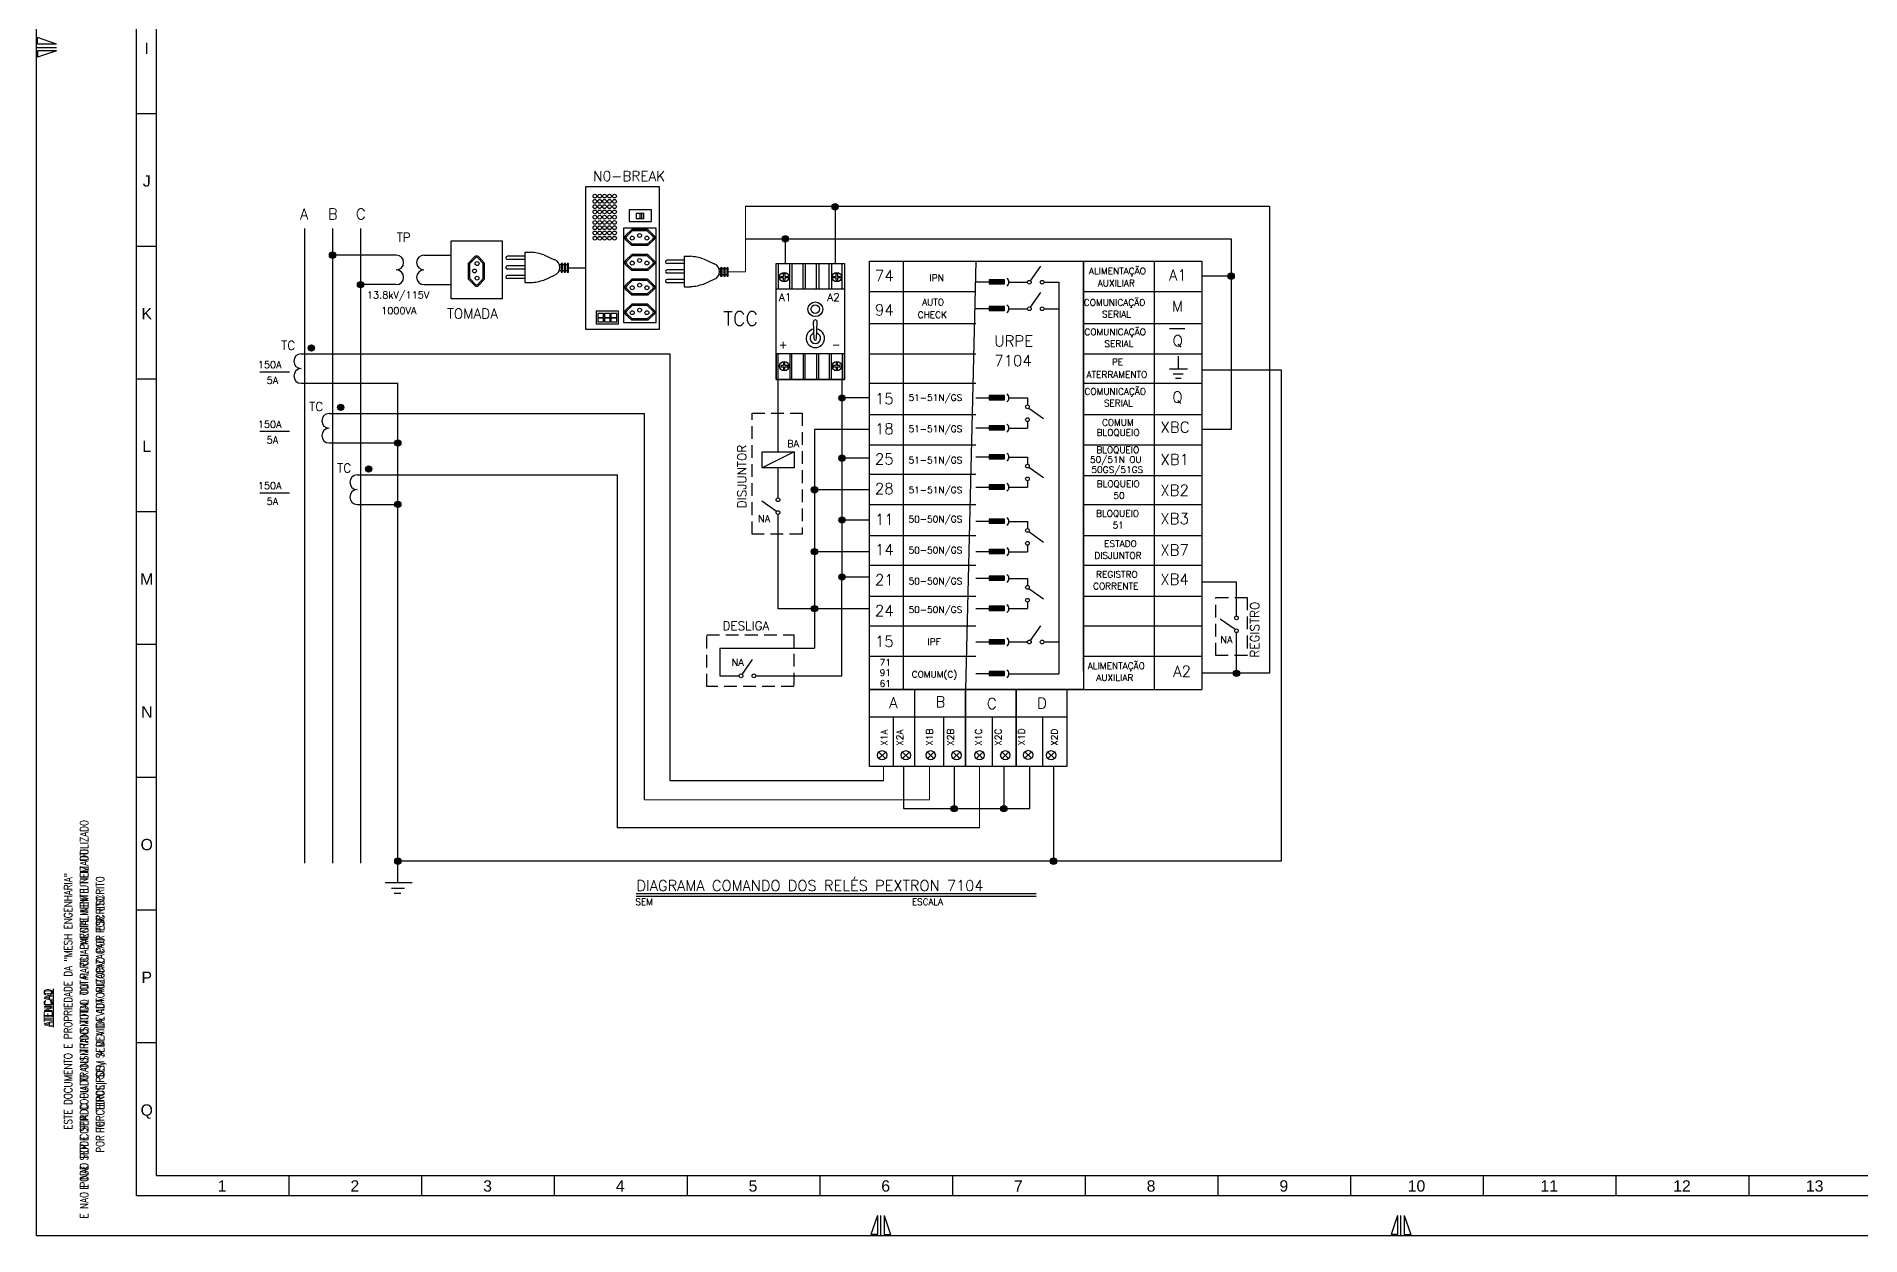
# Model space of a CAD drawing. Header units: millimetres. Extents: x 4701 to 5972, y 985 to 1750.
# Drawn here: x 4700.6 to 5156.5, y 1057.3 to 1357 of the extents above; entities that cross this region are included whole.
import ezdxf
from ezdxf.enums import TextEntityAlignment as Align

# ---------------------------------------------------------------- set-up
doc = ezdxf.new("R2010")
doc.units = ezdxf.units.MM
doc.linetypes.add('DASHED', pattern=[19.05, 12.7, -6.35])
for name, color, linetype in [('CT00035', 2, 'Continuous'), ('HACHURAS', 6, 'Continuous'), ('PEN1', 1, 'Continuous'), ('PEN2', 2, 'Continuous'), ('PEN3', 3, 'Continuous'), ('PEN4', 4, 'Continuous'), ('PEN6', 6, 'Continuous'), ('TEXTO 2', 2, 'Continuous'), ('TEXTO 4', 4, 'Continuous'), ('TEXTO3', 3, 'Continuous')]:
    doc.layers.add(name, color=color, linetype=linetype)
doc.styles.add('ROMANS', font='romans.shx', dxfattribs={"height": 1.8})
doc.styles.add('ROMANS1', font='romans.shx', dxfattribs={"height": 1.8})
doc.styles.add('TEXTO STAHL', font='arial.ttf')

msp = doc.modelspace()

# ---------------------------------------------------------------- hatches: boundary and pattern name
at = {"layer": 'PEN1'}
for points in [[(4942.57, 1296.16), (4938.69, 1296.16), (4938.69, 1295.14), (4942.57, 1295.14)], [(4942.57, 1289.52), (4938.69, 1289.52), (4938.69, 1288.5), (4942.57, 1288.5)], [(4942.57, 1267.23), (4938.69, 1267.23), (4938.69, 1266.21), (4942.57, 1266.21)], [(4942.57, 1259.69), (4938.69, 1259.69), (4938.69, 1258.67), (4942.57, 1258.67)], [(4942.57, 1252.44), (4938.69, 1252.44), (4938.69, 1251.41), (4942.57, 1251.41)], [(4942.57, 1244.9), (4938.69, 1244.9), (4938.69, 1243.88), (4942.57, 1243.88)], [(4942.57, 1236.33), (4938.69, 1236.33), (4938.69, 1235.31), (4942.57, 1235.31)], [(4942.57, 1228.79), (4938.69, 1228.79), (4938.69, 1227.77), (4942.57, 1227.77)], [(4942.57, 1222.11), (4938.69, 1222.11), (4938.69, 1221.09), (4942.57, 1221.09)], [(4942.57, 1214.57), (4938.69, 1214.57), (4938.69, 1213.55), (4942.57, 1213.55)], [(4942.57, 1206.22), (4938.69, 1206.22), (4938.69, 1205.2), (4942.57, 1205.2)], [(4942.57, 1198.27), (4938.69, 1198.27), (4938.69, 1197.25), (4942.57, 1197.25)]]:
    msp.add_hatch(color=256, dxfattribs=at).paths.add_polyline_path(points)
at = {"layer": 'PEN3'}
h = msp.add_hatch(color=256, dxfattribs=at)
h.paths.add_polyline_path([(4900.22, 1315.23, 0.414214), (4899.43, 1314.44), (4900.22, 1314.44)])
h.paths.add_polyline_path([(4900.22, 1315.23), (4900.22, 1314.44), (4901, 1314.44, 0.414214)])
h.paths.add_polyline_path([(4901, 1314.44), (4899.43, 1314.44, 1)])
h = msp.add_hatch(color=256, dxfattribs=at)
h.paths.add_polyline_path([(4887.77, 1307.21, 0.414214), (4886.99, 1306.42), (4887.77, 1306.42)])
h.paths.add_polyline_path([(4887.77, 1307.21), (4887.77, 1306.42), (4888.56, 1306.42, 0.414214)])
h.paths.add_polyline_path([(4888.56, 1306.42), (4886.99, 1306.42, 1)])
h = msp.add_hatch(color=256, dxfattribs=at)
h.paths.add_polyline_path([(4774.62, 1303.14, 0.414214), (4773.83, 1302.35), (4774.62, 1302.35)])
h.paths.add_polyline_path([(4774.62, 1303.14), (4774.62, 1302.35), (4775.41, 1302.35, 0.414214)])
h.paths.add_polyline_path([(4775.41, 1302.35), (4773.83, 1302.35, 1)])
h = msp.add_hatch(color=256, dxfattribs=at)
h.paths.add_polyline_path([(4781.62, 1295.76, 0.414214), (4780.83, 1294.98), (4781.62, 1294.98)])
h.paths.add_polyline_path([(4781.62, 1295.76), (4781.62, 1294.98), (4782.41, 1294.98, 0.414214)])
h.paths.add_polyline_path([(4782.41, 1294.98), (4780.83, 1294.98, 1)])
h = msp.add_hatch(color=256, dxfattribs=at)
h.paths.add_polyline_path([(4999.21, 1297.9, 0.414214), (4998.43, 1297.11), (4999.21, 1297.11)])
h.paths.add_polyline_path([(4999.21, 1297.9), (4999.21, 1297.11), (5000, 1297.11, 0.414214)])
h.paths.add_polyline_path([(5000, 1297.11), (4998.43, 1297.11, 1)])
h = msp.add_hatch(color=256, dxfattribs=at)
h.paths.add_polyline_path([(4769.33, 1279.92, 0.414214), (4768.54, 1279.13), (4769.33, 1279.13)])
h.paths.add_polyline_path([(4769.33, 1279.92), (4769.33, 1279.13), (4770.11, 1279.13, 0.414214)])
h.paths.add_polyline_path([(4770.11, 1279.13), (4768.54, 1279.13, 1)])
h = msp.add_hatch(color=256, dxfattribs=at)
h.paths.add_polyline_path([(4901.95, 1267.45, 0.414214), (4901.17, 1266.66), (4901.95, 1266.66)])
h.paths.add_polyline_path([(4901.95, 1267.45), (4901.95, 1266.66), (4902.74, 1266.66, 0.414214)])
h.paths.add_polyline_path([(4902.74, 1266.66), (4901.17, 1266.66, 1)])
h = msp.add_hatch(color=256, dxfattribs=at)
h.paths.add_polyline_path([(4776.68, 1265.09, 0.414214), (4775.89, 1264.3), (4776.68, 1264.3)])
h.paths.add_polyline_path([(4776.68, 1265.09), (4776.68, 1264.3), (4777.47, 1264.3, 0.414214)])
h.paths.add_polyline_path([(4777.47, 1264.3), (4775.89, 1264.3, 1)])
h = msp.add_hatch(color=256, dxfattribs=at)
h.paths.add_polyline_path([(4790.95, 1256.2, 0.414214), (4790.16, 1255.41), (4790.95, 1255.41)])
h.paths.add_polyline_path([(4790.95, 1256.2), (4790.95, 1255.41), (4791.74, 1255.41, 0.414214)])
h.paths.add_polyline_path([(4791.74, 1255.41), (4790.16, 1255.41, 1)])
h = msp.add_hatch(color=256, dxfattribs=at)
h.paths.add_polyline_path([(4783.64, 1249.68, 0.414214), (4782.85, 1248.9), (4783.64, 1248.9)])
h.paths.add_polyline_path([(4783.64, 1249.68), (4783.64, 1248.9), (4784.43, 1248.9, 0.414214)])
h.paths.add_polyline_path([(4784.43, 1248.9), (4782.85, 1248.9, 1)])
h = msp.add_hatch(color=256, dxfattribs=at)
h.paths.add_polyline_path([(4901.95, 1252.4, 0.414214), (4901.17, 1251.61), (4901.95, 1251.61)])
h.paths.add_polyline_path([(4901.95, 1252.4), (4901.95, 1251.61), (4902.74, 1251.61, 0.414214)])
h.paths.add_polyline_path([(4902.74, 1251.61), (4901.17, 1251.61, 1)])
h = msp.add_hatch(color=256, dxfattribs=at)
h.paths.add_polyline_path([(4895.07, 1244.49, 0.414214), (4894.28, 1243.7), (4895.07, 1243.7)])
h.paths.add_polyline_path([(4895.07, 1244.49), (4895.07, 1243.7), (4895.86, 1243.7, 0.414214)])
h.paths.add_polyline_path([(4895.86, 1243.7), (4894.28, 1243.7, 1)])
h = msp.add_hatch(color=256, dxfattribs=at)
h.paths.add_polyline_path([(4790.95, 1240.83, 0.414214), (4790.16, 1240.04), (4790.95, 1240.04)])
h.paths.add_polyline_path([(4790.95, 1240.83), (4790.95, 1240.04), (4791.74, 1240.04, 0.414214)])
h.paths.add_polyline_path([(4791.74, 1240.04), (4790.16, 1240.04, 1)])
h = msp.add_hatch(color=256, dxfattribs=at)
h.paths.add_polyline_path([(4901.95, 1236.91, 0.414214), (4901.17, 1236.12), (4901.95, 1236.12)])
h.paths.add_polyline_path([(4901.95, 1236.91), (4901.95, 1236.12), (4902.74, 1236.12, 0.414214)])
h.paths.add_polyline_path([(4902.74, 1236.12), (4901.17, 1236.12, 1)])
h = msp.add_hatch(color=256, dxfattribs=at)
h.paths.add_polyline_path([(4895.07, 1229, 0.414214), (4894.28, 1228.21), (4895.07, 1228.21)])
h.paths.add_polyline_path([(4895.07, 1229), (4895.07, 1228.21), (4895.86, 1228.21, 0.414214)])
h.paths.add_polyline_path([(4895.86, 1228.21), (4894.28, 1228.21, 1)])
h = msp.add_hatch(color=256, dxfattribs=at)
h.paths.add_polyline_path([(4901.95, 1222.67, 0.414214), (4901.17, 1221.88), (4901.95, 1221.88)])
h.paths.add_polyline_path([(4901.95, 1222.67), (4901.95, 1221.88), (4902.74, 1221.88, 0.414214)])
h.paths.add_polyline_path([(4902.74, 1221.88), (4901.17, 1221.88, 1)])
h = msp.add_hatch(color=256, dxfattribs=at)
h.paths.add_polyline_path([(4895.07, 1214.76, 0.414214), (4894.28, 1213.97), (4895.07, 1213.97)])
h.paths.add_polyline_path([(4895.07, 1214.76), (4895.07, 1213.97), (4895.86, 1213.97, 0.414214)])
h.paths.add_polyline_path([(4895.86, 1213.97), (4894.28, 1213.97, 1)])
h = msp.add_hatch(color=256, dxfattribs=at)
h.paths.add_polyline_path([(5000.53, 1198.6, 0.414214), (4999.75, 1197.82), (5000.53, 1197.82)])
h.paths.add_polyline_path([(5000.53, 1198.6), (5000.53, 1197.82), (5001.32, 1197.82, 0.414214)])
h.paths.add_polyline_path([(5001.32, 1197.82), (4999.75, 1197.82, 1)])
h = msp.add_hatch(color=256, dxfattribs=at)
h.paths.add_polyline_path([(4929.21, 1163.99, 0.414214), (4929.99, 1163.2), (4929.99, 1163.99)])
h.paths.add_polyline_path([(4929.21, 1163.99), (4929.99, 1163.99), (4929.99, 1164.78, 0.414214)])
h.paths.add_polyline_path([(4929.99, 1164.78), (4929.99, 1163.2, 1)])
h = msp.add_hatch(color=256, dxfattribs=at)
h.paths.add_polyline_path([(4941.62, 1163.99, 0.414214), (4942.41, 1163.2), (4942.41, 1163.99)])
h.paths.add_polyline_path([(4941.62, 1163.99), (4942.41, 1163.99), (4942.41, 1164.78, 0.414214)])
h.paths.add_polyline_path([(4942.41, 1164.78), (4942.41, 1163.2, 1)])
h = msp.add_hatch(color=256, dxfattribs=at)
h.paths.add_polyline_path([(4790.95, 1151.64, 0.414214), (4790.16, 1150.85), (4790.95, 1150.85)])
h.paths.add_polyline_path([(4790.95, 1151.64), (4790.95, 1150.85), (4791.74, 1150.85, 0.414214)])
h.paths.add_polyline_path([(4791.74, 1150.85), (4790.16, 1150.85, 1)])
h = msp.add_hatch(color=256, dxfattribs=at)
h.paths.add_polyline_path([(4954.8, 1151.64, 0.414214), (4954.02, 1150.85), (4954.8, 1150.85)])
h.paths.add_polyline_path([(4954.8, 1151.64), (4954.8, 1150.85), (4955.59, 1150.85, 0.414214)])
h.paths.add_polyline_path([(4955.59, 1150.85), (4954.02, 1150.85, 1)])

# ---------------------------------------------------------------- linework, layer by layer
at = {"layer": 'HACHURAS'}
for p, q in [((4949.06, 1295.94), (4951.67, 1299.63)), ((4949.06, 1289.31), (4951.67, 1292.99)), ((4948.66, 1264.14), (4952.35, 1261.53)), ((4948.66, 1249.34), (4952.35, 1246.73)), ((4885.6, 1238.28), (4881.92, 1240.89)), ((4948.66, 1233.23), (4952.35, 1230.62)), ((4948.66, 1219.01), (4952.35, 1216.41)), ((4949.06, 1206), (4951.67, 1209.69)), ((5000.18, 1208.75), (4996.49, 1211.36)), ((4877.01, 1197.55), (4879.62, 1201.23))]:
    msp.add_line(p, q, dxfattribs=at)
at = {"layer": 'PEN1'}
for p, q in [((4700.64, 1057.28), (4700.64, 1651.28)), ((4730.64, 1072.28), (4730.64, 1636.28)), ((4700.64, 1354.28), (4705.64, 1354.28)), ((4700.91, 1355.09), (4700.91, 1356.75)), ((4705.64, 1355.09), (4700.91, 1356.75)), ((4705.64, 1355.09), (4700.91, 1355.09)), ((4705.64, 1353.46), (4700.91, 1353.46)), ((4700.91, 1353.46), (4700.91, 1351.8)), ((4705.64, 1353.46), (4700.91, 1351.8)), ((4730.64, 1337.69), (4725.64, 1337.69)), ((4730.64, 1304.51), (4725.64, 1304.51)), ((4917.23, 1300.84), (4917.23, 1193.75)), ((4935.37, 1300.84), (4932.8, 1193.75)), ((4962.32, 1300.84), (4991.87, 1300.84)), ((4962.32, 1198.38), (4962.32, 1300.84)), ((4979.98, 1300.84), (4979.98, 1193.75)), ((4991.87, 1300.84), (4991.87, 1193.75)), ((4935.37, 1295.65), (4938.69, 1295.65)), ((4908.83, 1293.24), (4935.37, 1293.24)), ((4962.32, 1293.24), (4991.87, 1293.24)), ((4935.37, 1289.01), (4938.69, 1289.01)), ((4908.83, 1285.26), (4935.37, 1285.26)), ((4962.32, 1285.26), (4991.87, 1285.26)), ((4908.83, 1277.69), (4935.37, 1277.69)), ((4962.32, 1277.69), (4991.87, 1277.69)), ((4756.47, 1273.21), (4763.88, 1273.21)), ((4730.64, 1271.34), (4725.64, 1271.34)), ((4908.83, 1270.31), (4935.37, 1270.31)), ((4962.32, 1270.31), (4991.87, 1270.31)), ((4756.47, 1258.31), (4763.88, 1258.31)), ((4908.83, 1262.53), (4935.37, 1262.53)), ((4962.32, 1262.53), (4991.87, 1262.53)), ((4908.83, 1254.96), (4935.37, 1254.96)), ((4962.32, 1254.96), (4991.87, 1254.96)), ((4889.96, 1253.21), (4881.96, 1249.21)), ((4908.83, 1247.58), (4935.37, 1247.58)), ((4962.32, 1247.3), (4991.87, 1247.3)), ((4756.47, 1242.94), (4763.88, 1242.94)), ((4908.83, 1240), (4935.37, 1240)), ((4962.32, 1240), (4991.87, 1240)), ((4730.64, 1238.16), (4725.64, 1238.16)), ((4908.83, 1232.23), (4935.37, 1232.23)), ((4962.32, 1232.23), (4991.87, 1232.23)), ((4908.83, 1224.85), (4935.37, 1224.85)), ((4962.32, 1224.85), (4991.87, 1224.85)), ((4908.83, 1217.08), (4935.37, 1217.08)), ((4962.32, 1217.08), (4991.87, 1217.08)), ((4908.83, 1209.7), (4935.37, 1209.7)), ((4962.32, 1209.7), (4991.87, 1209.7)), ((4730.64, 1204.98), (4725.64, 1204.98)), ((4908.83, 1202.12), (4935.37, 1202.12)), ((4962.32, 1202.12), (4991.87, 1202.12)), ((4908.83, 1193.75), (4991.87, 1193.75)), ((4908.83, 1186.98), (4958.12, 1186.98)), ((4914.78, 1186.98), (4914.78, 1174.51)), ((4927.3, 1186.98), (4927.3, 1174.51)), ((4939.47, 1186.98), (4939.47, 1174.51)), ((4952.03, 1186.98), (4952.03, 1174.51)), ((4911.17, 1176.51), (4912.8, 1178.14)), ((4912.8, 1176.51), (4911.17, 1178.14)), ((4917.09, 1176.51), (4918.72, 1178.14)), ((4918.72, 1176.51), (4917.09, 1178.14)), ((4923.3, 1176.51), (4924.94, 1178.14)), ((4924.94, 1176.51), (4923.3, 1178.14)), ((4929.77, 1176.51), (4931.4, 1178.14)), ((4931.4, 1176.51), (4929.77, 1178.14)), ((4935.51, 1176.51), (4937.15, 1178.14)), ((4937.15, 1176.51), (4935.51, 1178.14)), ((4941.95, 1176.51), (4943.58, 1178.14)), ((4943.58, 1176.51), (4941.95, 1178.14)), ((4947.66, 1176.59), (4949.29, 1178.23)), ((4949.29, 1176.59), (4947.66, 1178.23)), ((4953.39, 1176.51), (4955.03, 1178.14)), ((4955.03, 1176.51), (4953.39, 1178.14)), ((4730.64, 1171.81), (4725.64, 1171.81)), ((4730.64, 1138.63), (4725.64, 1138.63)), ((4730.64, 1105.46), (4725.64, 1105.46)), ((4730.64, 1072.28), (5526.64, 1072.28)), ((4763.81, 1067.28), (4763.81, 1072.28)), ((4796.97, 1067.28), (4796.97, 1072.28)), ((4830.14, 1067.28), (4830.14, 1072.28)), ((4863.31, 1067.28), (4863.31, 1072.28)), ((4896.47, 1067.28), (4896.47, 1072.28)), ((4929.64, 1067.28), (4929.64, 1072.28)), ((4962.81, 1067.28), (4962.81, 1072.28)), ((4995.97, 1067.28), (4995.97, 1072.28)), ((5029.14, 1067.28), (5029.14, 1072.28)), ((5062.31, 1067.28), (5062.31, 1072.28)), ((5095.47, 1067.28), (5095.47, 1072.28)), ((5128.64, 1067.28), (5128.64, 1072.28)), ((4910.82, 1062.28), (4909.16, 1057.55)), ((4910.82, 1062.28), (4910.82, 1057.55)), ((4911.64, 1057.28), (4911.64, 1062.28)), ((4912.45, 1062.28), (4912.45, 1057.55)), ((4912.45, 1062.28), (4914.11, 1057.55)), ((5040.82, 1062.28), (5039.16, 1057.55)), ((5040.82, 1062.28), (5040.82, 1057.55)), ((5041.64, 1057.28), (5041.64, 1062.28)), ((5042.45, 1062.28), (5042.45, 1057.55)), ((5042.45, 1062.28), (5044.11, 1057.55)), ((4700.64, 1057.28), (5541.64, 1057.28)), ((4910.82, 1057.55), (4909.16, 1057.55)), ((4912.45, 1057.55), (4914.11, 1057.55)), ((5040.82, 1057.55), (5039.16, 1057.55)), ((5042.45, 1057.55), (5044.11, 1057.55))]:
    msp.add_line(p, q, dxfattribs=at)
at = {"layer": 'PEN1', "color": 1}
for p, q in [((4849.41, 1308.75), (4847.8, 1307.19)), ((4849.55, 1308.42), (4848.03, 1306.95)), ((4853.43, 1308.75), (4849.41, 1308.75)), ((4853.3, 1308.42), (4849.55, 1308.42)), ((4853.3, 1308.42), (4854.81, 1306.95)), ((4853.43, 1308.75), (4855.04, 1307.19)), ((4849.41, 1304.73), (4847.8, 1306.28)), ((4849.55, 1305.06), (4848.03, 1306.52)), ((4853.43, 1304.73), (4849.41, 1304.73)), ((4853.43, 1304.73), (4849.41, 1304.73)), ((4853.3, 1305.06), (4849.55, 1305.06)), ((4853.3, 1305.06), (4854.81, 1306.52)), ((4853.43, 1304.73), (4855.04, 1306.28)), ((4808.62, 1300.37), (4810.18, 1301.98)), ((4808.62, 1296.35), (4808.62, 1300.37)), ((4808.95, 1300.23), (4810.41, 1301.75)), ((4808.95, 1296.48), (4808.95, 1300.23)), ((4812.31, 1300.23), (4810.85, 1301.75)), ((4812.64, 1300.37), (4811.09, 1301.98)), ((4812.31, 1296.48), (4812.31, 1300.23)), ((4812.64, 1296.35), (4812.64, 1300.37)), ((4812.64, 1296.35), (4812.64, 1300.37)), ((4822.65, 1302.07), (4818.33, 1302.07)), ((4822.65, 1301.26), (4818.33, 1301.26)), ((4822.65, 1299.68), (4818.33, 1299.68)), ((4831.73, 1299.9), (4831.33, 1299.9)), ((4832.49, 1299.9), (4832.09, 1299.9)), ((4833.25, 1299.9), (4832.85, 1299.9)), ((4849.41, 1302.5), (4847.8, 1300.95)), ((4849.41, 1298.48), (4847.8, 1300.04)), ((4849.55, 1302.17), (4848.03, 1300.71)), ((4849.55, 1298.81), (4848.03, 1300.28)), ((4853.43, 1302.5), (4849.41, 1302.5)), ((4853.3, 1302.17), (4849.55, 1302.17)), ((4853.3, 1302.17), (4854.81, 1300.71)), ((4853.3, 1298.81), (4854.81, 1300.28)), ((4853.43, 1302.5), (4855.04, 1300.95)), ((4853.43, 1298.48), (4855.04, 1300.04)), ((4862.54, 1301.06), (4858.22, 1301.06)), ((4862.54, 1300.25), (4858.22, 1300.25)), ((4808.62, 1296.35), (4810.18, 1294.74)), ((4808.95, 1296.48), (4810.41, 1294.97)), ((4812.31, 1296.48), (4810.85, 1294.97)), ((4812.64, 1296.35), (4811.09, 1294.74)), ((4822.65, 1298.87), (4818.33, 1298.87)), ((4822.65, 1297.29), (4818.33, 1297.29)), ((4822.65, 1296.48), (4818.33, 1296.48)), ((4831.73, 1298.4), (4831.23, 1298.4)), ((4832.49, 1298.4), (4832.09, 1298.4)), ((4833.25, 1298.4), (4832.85, 1298.4)), ((4849.41, 1296.33), (4847.8, 1294.78)), ((4849.55, 1296), (4848.03, 1294.54)), ((4853.43, 1298.48), (4849.41, 1298.48)), ((4853.43, 1298.48), (4849.41, 1298.48)), ((4853.43, 1296.33), (4849.41, 1296.33)), ((4853.3, 1298.81), (4849.55, 1298.81)), ((4853.3, 1296), (4849.55, 1296)), ((4853.3, 1296), (4854.81, 1294.54)), ((4853.43, 1296.33), (4855.04, 1294.78)), ((4862.54, 1298.67), (4858.22, 1298.67)), ((4862.54, 1297.86), (4858.22, 1297.86)), ((4862.54, 1296.28), (4858.22, 1296.28)), ((4862.54, 1295.47), (4858.22, 1295.47)), ((4871.62, 1297.39), (4871.13, 1297.39)), ((4871.62, 1298.89), (4871.22, 1298.89)), ((4872.39, 1298.89), (4871.98, 1298.89)), ((4872.39, 1297.39), (4871.98, 1297.39)), ((4873.15, 1298.89), (4872.74, 1298.89)), ((4873.15, 1297.39), (4872.74, 1297.39)), ((4849.41, 1292.31), (4847.8, 1293.87)), ((4849.41, 1290.09), (4847.8, 1288.53)), ((4849.55, 1292.64), (4848.03, 1294.1)), ((4853.43, 1292.31), (4849.41, 1292.31)), ((4853.43, 1292.31), (4849.41, 1292.31)), ((4853.43, 1290.09), (4849.41, 1290.09)), ((4853.3, 1292.64), (4849.55, 1292.64)), ((4853.3, 1292.64), (4854.81, 1294.1)), ((4853.43, 1292.31), (4855.04, 1293.87)), ((4853.43, 1290.09), (4855.04, 1288.53)), ((4849.41, 1286.07), (4847.8, 1287.62)), ((4849.55, 1289.76), (4848.03, 1288.3)), ((4849.55, 1286.4), (4848.03, 1287.86)), ((4853.43, 1286.07), (4849.41, 1286.07)), ((4853.43, 1286.07), (4849.41, 1286.07)), ((4853.3, 1289.76), (4849.55, 1289.76)), ((4853.3, 1286.4), (4849.55, 1286.4)), ((4853.3, 1289.76), (4854.81, 1288.3)), ((4853.3, 1286.4), (4854.81, 1287.86)), ((4853.43, 1286.07), (4855.04, 1287.62)), ((4894.96, 1281.4), (4894.79, 1285.67)), ((4895.58, 1281.4), (4895.75, 1285.67)), ((4950.48, 1142.04), (4850.49, 1142.04))]:
    msp.add_line(p, q, dxfattribs=at)
for points in [[(4854.32, 1313.7), (4848.72, 1313.7), (4848.72, 1310.72), (4854.32, 1310.72)], [(4855.53, 1309.07), (4847.32, 1309.07), (4847.32, 1285.52), (4855.53, 1285.52)], [(4852.43, 1312.74), (4850.48, 1312.74), (4850.48, 1311.51), (4852.43, 1311.51)], [(4851.95, 1312.74), (4851.45, 1312.74), (4851.45, 1311.51), (4851.95, 1311.51)], [(4832.09, 1300.23), (4831.73, 1300.23), (4831.73, 1298.08), (4832.09, 1298.08)], [(4832.85, 1300.23), (4832.49, 1300.23), (4832.49, 1298.08), (4832.85, 1298.08)], [(4833.61, 1300.23), (4833.25, 1300.23), (4833.25, 1298.08), (4833.61, 1298.08)], [(4871.98, 1299.21), (4871.62, 1299.21), (4871.62, 1297.06), (4871.98, 1297.06)], [(4872.74, 1299.21), (4872.39, 1299.21), (4872.39, 1297.06), (4872.74, 1297.06)], [(4873.5, 1299.21), (4873.15, 1299.21), (4873.15, 1297.06), (4873.5, 1297.06)], [(4885.49, 1300.24), (4902.57, 1300.24), (4902.57, 1271.23), (4885.49, 1271.23)], [(4885.49, 1300.24), (4902.57, 1300.24), (4902.57, 1293.82), (4885.49, 1293.82)], [(4885.49, 1300.24), (4886.03, 1300.24), (4886.03, 1293.82), (4885.49, 1293.82)], [(4888.91, 1300.24), (4889.45, 1300.24), (4889.45, 1293.82), (4888.91, 1293.82)], [(4892.22, 1300.24), (4892.75, 1300.24), (4892.75, 1293.82), (4892.22, 1293.82)], [(4895.61, 1300.24), (4896.15, 1300.24), (4896.15, 1293.82), (4895.61, 1293.82)], [(4898.75, 1300.24), (4899.29, 1300.24), (4899.29, 1293.82), (4898.75, 1293.82)], [(4902.03, 1300.24), (4902.57, 1300.24), (4902.57, 1293.82), (4902.03, 1293.82)], [(4846.08, 1288.31), (4840.54, 1288.31), (4840.54, 1285.17), (4846.08, 1285.17)], [(4842.35, 1287.76), (4840.91, 1287.76), (4840.91, 1286.78), (4842.35, 1286.78)], [(4842.35, 1286.63), (4840.91, 1286.63), (4840.91, 1285.64), (4842.35, 1285.64)], [(4844, 1287.76), (4842.57, 1287.76), (4842.57, 1286.78), (4844, 1286.78)], [(4844, 1286.63), (4842.57, 1286.63), (4842.57, 1285.64), (4844, 1285.64)], [(4845.66, 1287.76), (4844.22, 1287.76), (4844.22, 1286.78), (4845.66, 1286.78)], [(4845.66, 1286.63), (4844.22, 1286.63), (4844.22, 1285.64), (4845.66, 1285.64)], [(4885.49, 1271.23), (4902.57, 1271.23), (4902.57, 1277.66), (4885.49, 1277.66)], [(4885.49, 1271.23), (4886.03, 1271.23), (4886.03, 1277.66), (4885.49, 1277.66)], [(4888.91, 1271.23), (4889.45, 1271.23), (4889.45, 1277.66), (4888.91, 1277.66)], [(4892.22, 1271.23), (4892.75, 1271.23), (4892.75, 1277.66), (4892.22, 1277.66)], [(4895.61, 1271.23), (4896.15, 1271.23), (4896.15, 1277.66), (4895.61, 1277.66)], [(4898.75, 1271.23), (4899.29, 1271.23), (4899.29, 1277.66), (4898.75, 1277.66)], [(4902.03, 1271.23), (4902.57, 1271.23), (4902.57, 1277.66), (4902.03, 1277.66)]]:
    msp.add_lwpolyline(points, close=True, dxfattribs=at)
at = {"layer": 'PEN1'}
for points in [[(4908.83, 1300.84), (4962.32, 1300.84), (4962.32, 1193.75), (4908.83, 1193.75)], [(4938.69, 1295.14), (4942.57, 1295.14), (4942.57, 1296.16), (4938.69, 1296.16)], [(4938.69, 1288.5), (4942.57, 1288.5), (4942.57, 1289.52), (4938.69, 1289.52)], [(4938.69, 1266.21), (4942.57, 1266.21), (4942.57, 1267.23), (4938.69, 1267.23)], [(4938.69, 1258.67), (4942.57, 1258.67), (4942.57, 1259.69), (4938.69, 1259.69)], [(4938.69, 1251.41), (4942.57, 1251.41), (4942.57, 1252.44), (4938.69, 1252.44)], [(4938.69, 1243.88), (4942.57, 1243.88), (4942.57, 1244.9), (4938.69, 1244.9)], [(4938.69, 1235.31), (4942.57, 1235.31), (4942.57, 1236.33), (4938.69, 1236.33)], [(4938.69, 1227.77), (4942.57, 1227.77), (4942.57, 1228.79), (4938.69, 1228.79)], [(4938.69, 1221.09), (4942.57, 1221.09), (4942.57, 1222.11), (4938.69, 1222.11)], [(4938.69, 1213.55), (4942.57, 1213.55), (4942.57, 1214.57), (4938.69, 1214.57)], [(4938.69, 1205.2), (4942.57, 1205.2), (4942.57, 1206.22), (4938.69, 1206.22)], [(4938.69, 1197.25), (4942.57, 1197.25), (4942.57, 1198.27), (4938.69, 1198.27)], [(4908.83, 1174.51), (4908.83, 1193.75), (4958.12, 1193.75), (4958.12, 1174.51)], [(4932.8, 1193.75), (4932.8, 1174.51), (4920.14, 1174.51), (4920.14, 1193.75)], [(4945.46, 1193.75), (4945.46, 1174.51), (4932.8, 1174.51), (4932.8, 1193.75)], [(4958.12, 1193.75), (4958.12, 1174.51), (4945.46, 1174.51), (4945.46, 1193.75)]]:
    msp.add_lwpolyline(points, close=True, dxfattribs=at)
at = {"layer": 'PEN1', "color": 1}
for points in [[(4887.34, 1296.68), (4886.65, 1296.68), (4886.65, 1297.03), (4887.34, 1297.03)], [(4887.34, 1297.03), (4887.34, 1297.76), (4887.7, 1297.76), (4887.7, 1297.03)], [(4887.7, 1296.68), (4887.7, 1296.02), (4887.34, 1296.02), (4887.34, 1296.68)], [(4887.7, 1297.03), (4888.38, 1297.03), (4888.38, 1296.68), (4887.7, 1296.68)], [(4900.47, 1296.68), (4899.78, 1296.68), (4899.78, 1297.03), (4900.47, 1297.03)], [(4900.47, 1297.03), (4900.47, 1297.76), (4900.82, 1297.76), (4900.82, 1297.03)], [(4900.82, 1296.68), (4900.82, 1296.02), (4900.47, 1296.02), (4900.47, 1296.68)], [(4900.82, 1297.03), (4901.51, 1297.03), (4901.51, 1296.68), (4900.82, 1296.68)], [(4887.34, 1274.8), (4886.65, 1274.8), (4886.65, 1274.44), (4887.34, 1274.44)], [(4887.7, 1274.8), (4887.7, 1275.45), (4887.34, 1275.45), (4887.34, 1274.8)], [(4887.34, 1274.44), (4887.34, 1273.72), (4887.7, 1273.72), (4887.7, 1274.44)], [(4887.7, 1274.44), (4888.38, 1274.44), (4888.38, 1274.8), (4887.7, 1274.8)], [(4900.47, 1274.8), (4899.78, 1274.8), (4899.78, 1274.44), (4900.47, 1274.44)], [(4900.82, 1274.8), (4900.82, 1275.45), (4900.47, 1275.45), (4900.47, 1274.8)], [(4900.47, 1274.44), (4900.47, 1273.72), (4900.82, 1273.72), (4900.82, 1274.44)], [(4900.82, 1274.44), (4901.51, 1274.44), (4901.51, 1274.8), (4900.82, 1274.8)]]:
    msp.add_lwpolyline(points, dxfattribs=at)
for centre, radius in [((4840.19, 1317.11), 0.467), ((4841.39, 1317.11), 0.467), ((4842.61, 1317.11), 0.467), ((4843.86, 1317.11), 0.467), ((4845.1, 1317.11), 0.467), ((4840.19, 1315.79), 0.467), ((4840.19, 1314.47), 0.467), ((4840.19, 1313.16), 0.467), ((4841.39, 1315.79), 0.467), ((4841.39, 1314.47), 0.467), ((4841.39, 1313.16), 0.467), ((4842.61, 1315.79), 0.467), ((4842.61, 1314.47), 0.467), ((4842.61, 1313.16), 0.467), ((4843.86, 1315.79), 0.467), ((4843.86, 1314.47), 0.467), ((4843.86, 1313.16), 0.467), ((4845.1, 1315.79), 0.467), ((4845.1, 1314.47), 0.467), ((4845.1, 1313.16), 0.467), ((4840.19, 1311.84), 0.467), ((4840.19, 1310.52), 0.467), ((4840.19, 1309.21), 0.467), ((4840.19, 1307.89), 0.467), ((4841.39, 1311.84), 0.467), ((4841.39, 1310.52), 0.467), ((4841.39, 1309.21), 0.467), ((4841.39, 1307.89), 0.467), ((4842.61, 1311.84), 0.467), ((4842.61, 1310.52), 0.467), ((4842.61, 1309.21), 0.467), ((4842.61, 1307.89), 0.467), ((4843.86, 1311.84), 0.467), ((4843.86, 1310.52), 0.467), ((4843.86, 1309.21), 0.467), ((4843.86, 1307.89), 0.467), ((4845.1, 1311.84), 0.467), ((4845.1, 1310.52), 0.467), ((4845.1, 1309.21), 0.467), ((4845.1, 1307.89), 0.467), ((4840.19, 1306.58), 0.467), ((4841.39, 1306.58), 0.467), ((4842.61, 1306.58), 0.467), ((4843.86, 1306.58), 0.467), ((4845.1, 1306.58), 0.467), ((4849.53, 1306.61), 0.484), ((4851.37, 1307.26), 0.484), ((4853.19, 1306.61), 0.484), ((4810.75, 1300.24), 0.484), ((4849.53, 1300.37), 0.484), ((4851.37, 1301.02), 0.484), ((4853.19, 1300.37), 0.484), ((4810.11, 1298.4), 0.484), ((4810.75, 1296.59), 0.484), ((4849.53, 1294.2), 0.484), ((4851.37, 1294.85), 0.484), ((4853.19, 1294.2), 0.484), ((4887.52, 1296.86), 1.16), ((4900.65, 1296.86), 1.16), ((4895.28, 1288.83), 1.84), ((4849.53, 1287.96), 0.484), ((4851.37, 1288.6), 0.484), ((4853.19, 1287.96), 0.484), ((4895.28, 1288.83), 1.07), ((4887.52, 1274.62), 1.16), ((4900.65, 1274.62), 1.16)]:
    msp.add_circle(centre, radius, dxfattribs=at)
at = {"layer": 'PEN1'}
for centre, radius in [((4948.77, 1295.59), 0.463), ((4951.98, 1295.59), 0.463), ((4948.77, 1288.95), 0.463), ((4951.98, 1288.95), 0.463), ((4948.3, 1264.43), 0.463), ((4948.3, 1261.22), 0.463), ((4948.3, 1249.63), 0.463), ((4948.3, 1246.42), 0.463), ((4885.96, 1241.2), 0.463), ((4885.96, 1237.99), 0.463), ((4948.3, 1233.53), 0.463), ((4948.3, 1230.31), 0.463), ((4948.3, 1219.31), 0.463), ((4948.3, 1216.09), 0.463), ((5000.53, 1211.67), 0.463), ((5000.53, 1208.45), 0.463), ((4948.77, 1205.65), 0.463), ((4951.98, 1205.65), 0.463), ((4876.72, 1197.19), 0.463), ((4879.93, 1197.19), 0.463), ((4911.98, 1177.33), 1.16), ((4917.91, 1177.33), 1.16), ((4924.12, 1177.33), 1.16), ((4930.59, 1177.33), 1.16), ((4936.33, 1177.33), 1.16), ((4942.76, 1177.33), 1.16), ((4948.48, 1177.41), 1.16), ((4954.21, 1177.33), 1.16)]:
    msp.add_circle(centre, radius, dxfattribs=at)
at = {"layer": 'PEN1', "color": 1}
for centre, radius, start, end in [((4848.37, 1306.74), 0.725, 141.1271, 218.8729), ((4848.37, 1306.74), 0.395, 141.1271, 218.8729), ((4854.48, 1306.74), 0.395, 321.1271, 38.8729), ((4854.48, 1306.74), 0.725, 321.1271, 38.8729), ((4810.63, 1301.41), 0.725, 51.1271, 128.8729), ((4810.63, 1301.41), 0.395, 51.1271, 128.8729), ((4818.33, 1301.67), 0.408, 90, 270), ((4818.33, 1299.28), 0.408, 90, 270), ((4848.37, 1300.49), 0.725, 141.1271, 218.8729), ((4848.37, 1300.49), 0.395, 141.1271, 218.8729), ((4854.48, 1300.49), 0.395, 321.1271, 38.8729), ((4854.48, 1300.49), 0.725, 321.1271, 38.8729), ((4858.22, 1300.65), 0.408, 90, 270), ((4810.63, 1295.3), 0.725, 231.1271, 308.8729), ((4810.63, 1295.3), 0.395, 231.1271, 308.8729), ((4818.33, 1296.88), 0.408, 90, 270), ((4848.37, 1294.32), 0.725, 141.1271, 218.8729), ((4854.48, 1294.32), 0.725, 321.1271, 38.8729), ((4858.22, 1298.26), 0.408, 90, 270), ((4858.22, 1295.87), 0.408, 90, 270), ((4848.37, 1294.32), 0.395, 141.1271, 218.8729), ((4854.48, 1294.32), 0.395, 321.1271, 38.8729), ((4848.37, 1288.08), 0.725, 141.1271, 218.8729), ((4848.37, 1288.08), 0.395, 141.1271, 218.8729), ((4854.48, 1288.08), 0.395, 321.1271, 38.8729), ((4854.48, 1288.08), 0.725, 321.1271, 38.8729), ((4895.27, 1285.67), 0.481, 0, 180), ((4895.28, 1281.57), 2.31, 100.3157, 79.9296), ((4895.28, 1281.57), 1.32, 106.4393, 73.9988), ((4895.27, 1281.4), 0.311, 180, 355.4377)]:
    msp.add_arc(centre, radius, start, end, dxfattribs=at)
at = {"layer": 'PEN1'}
for centre in [(4942.53, 1295.59), (4942.53, 1288.95), (4942.53, 1266.66), (4942.53, 1259.12), (4942.53, 1251.86), (4942.53, 1244.32), (4942.53, 1235.76), (4942.53, 1228.22), (4942.53, 1221.54), (4942.53, 1214), (4942.53, 1205.65), (4942.53, 1197.7)]:
    msp.add_arc(centre, 1.13, 303.7367, 56.2633, dxfattribs=at)
at = {"layer": 'PEN2'}
for p, q in [((4822.65, 1303.07), (4822.65, 1295.48)), ((4822.65, 1303.07), (4824.24, 1303.07)), ((4827.4, 1302.42), (4830.1, 1301.22)), ((4862.54, 1302.06), (4862.54, 1294.47)), ((4862.54, 1302.06), (4864.13, 1302.06)), ((4867.3, 1301.41), (4870, 1300.21)), ((4822.65, 1295.48), (4824.24, 1295.48)), ((4827.4, 1296.13), (4830.1, 1297.33)), ((4867.3, 1295.12), (4870, 1296.32)), ((4862.54, 1294.47), (4864.13, 1294.47))]:
    msp.add_line(p, q, dxfattribs=at)
for centre, radius, start, end in [((4823.16, 1289.76), 13.35, 71.4662, 85.363), ((4829.34, 1299.28), 2.09, 291.4608, 68.5392), ((4863.05, 1288.75), 13.35, 71.4662, 85.363), ((4869.24, 1298.26), 2.09, 291.4608, 68.5392), ((4823.16, 1308.79), 13.35, 274.637, 288.5338), ((4863.05, 1307.78), 13.35, 274.637, 288.5338)]:
    msp.add_arc(centre, radius, start, end, dxfattribs=at)
at = {"layer": 'PEN3'}
for p, q in [((4877.86, 1314.56), (5008.79, 1314.56)), ((4900.22, 1314.56), (4900.22, 1300.24)), ((5008.79, 1314.56), (5008.79, 1197.82)), ((4877.86, 1306.42), (4999.21, 1306.42)), ((4887.77, 1306.42), (4887.77, 1300.24)), ((4999.21, 1306.42), (4999.21, 1258.74)), ((4788.04, 1302.35), (4774.62, 1302.35)), ((4790.56, 1302.35), (4788.04, 1302.35)), ((4797.46, 1302.35), (4799.98, 1302.35)), ((4799.98, 1302.35), (4804.27, 1302.35)), ((4788.04, 1294.98), (4781.62, 1294.98)), ((4790.56, 1294.98), (4788.04, 1294.98)), ((4797.46, 1294.98), (4799.98, 1294.98)), ((4799.98, 1294.98), (4804.27, 1294.98)), ((4999.21, 1297.11), (4991.87, 1297.11)), ((4983.78, 1283.98), (4987.65, 1283.98)), ((4766.78, 1277.69), (4769.3, 1277.69)), ((4766.78, 1277.69), (4769.3, 1277.69)), ((4768.04, 1277.69), (4858.98, 1277.69)), ((4858.98, 1170.97), (4858.98, 1277.69)), ((4986.04, 1273.95), (4986.04, 1277.06)), ((4983.82, 1273.95), (4988.26, 1273.95)), ((4984.75, 1272.71), (4987.19, 1272.71)), ((4991.87, 1273.68), (5011.71, 1273.68)), ((5011.71, 1273.68), (5011.71, 1150.85)), ((4766.78, 1270.31), (4769.3, 1270.31)), ((4769.3, 1270.31), (4790.95, 1270.31)), ((4790.95, 1145.54), (4790.95, 1270.31)), ((4885.96, 1253.21), (4885.96, 1271.23)), ((4901.95, 1271.23), (4901.95, 1221.88)), ((4985.31, 1271.62), (4986.74, 1271.62)), ((4773.78, 1262.79), (4776.3, 1262.79)), ((4776.3, 1262.79), (4852.62, 1262.79)), ((4852.62, 1166.19), (4852.62, 1262.79)), ((4908.83, 1266.66), (4901.95, 1266.66)), ((4895.07, 1258.75), (4895.07, 1204.07)), ((4908.83, 1258.75), (4895.07, 1258.75)), ((4999.21, 1258.74), (4991.87, 1258.74)), ((4773.78, 1255.41), (4776.3, 1255.41)), ((4776.3, 1255.41), (4790.95, 1255.41)), ((4908.83, 1251.61), (4901.95, 1251.61)), ((4780.78, 1247.42), (4783.3, 1247.42)), ((4780.78, 1247.42), (4783.3, 1247.42)), ((4783.3, 1247.42), (4845.87, 1247.42)), ((4845.87, 1159.23), (4845.87, 1247.42)), ((4780.78, 1240.04), (4783.3, 1240.04)), ((4783.3, 1240.04), (4790.95, 1240.04)), ((4908.83, 1243.7), (4895.07, 1243.7)), ((4885.96, 1213.97), (4885.96, 1237.52)), ((4908.83, 1236.12), (4901.95, 1236.12)), ((4908.83, 1228.21), (4895.07, 1228.21)), ((4908.83, 1221.88), (4901.95, 1221.88)), ((4901.95, 1197.19), (4901.95, 1221.88)), ((4991.87, 1220.71), (5000.57, 1220.71)), ((5000.57, 1212.13), (5000.57, 1220.71)), ((4908.83, 1213.97), (4885.96, 1213.97)), ((4871.38, 1204.07), (4895.07, 1204.07)), ((5000.53, 1197.82), (5000.53, 1207.99)), ((4880.39, 1197.19), (4901.95, 1197.19)), ((5008.79, 1197.82), (4991.87, 1197.82)), ((4917.34, 1174.51), (4917.34, 1163.99)), ((4929.99, 1174.51), (4929.99, 1163.99)), ((4942.41, 1174.51), (4942.41, 1163.99)), ((4948.91, 1163.99), (4948.91, 1174.51)), ((4954.8, 1174.51), (4954.8, 1150.85)), ((4912.32, 1170.97), (4858.98, 1170.97)), ((4917.34, 1163.99), (4948.91, 1163.99)), ((4936.33, 1159.23), (4845.87, 1159.23)), ((5011.71, 1150.85), (4790.95, 1150.85))]:
    msp.add_line(p, q, dxfattribs=at)
at = {"layer": 'PEN3', "lineweight": 13, "ltscale": 0.25}
for p, q in [((4877.86, 1314.56), (4877.86, 1298.14)), ((4877.86, 1298.14), (4873.5, 1298.14)), ((4912.32, 1174.51), (4912.32, 1170.97)), ((4923.78, 1166.19), (4923.78, 1174.51)), ((4936.33, 1174.51), (4936.33, 1159.23)), ((4852.62, 1166.19), (4923.78, 1166.19))]:
    msp.add_line(p, q, dxfattribs=at)
at = {"layer": 'PEN3'}
msp.add_lwpolyline([(4837.89, 1319.5), (4856.29, 1319.5), (4856.29, 1283.76), (4837.89, 1283.76)], close=True, dxfattribs=at)
for centre in [(4900.22, 1314.44), (4887.77, 1306.42), (4774.62, 1302.35), (4781.62, 1294.98), (4999.21, 1297.11), (4769.33, 1279.13), (4901.95, 1266.66), (4776.68, 1264.3), (4790.95, 1255.41), (4783.64, 1248.9), (4901.95, 1251.61), (4895.07, 1243.7), (4790.95, 1240.04), (4901.95, 1236.12), (4895.07, 1228.21), (4901.95, 1221.88), (4895.07, 1213.97), (5000.53, 1197.82), (4929.99, 1163.99), (4942.41, 1163.99), (4790.95, 1150.85), (4954.8, 1150.85)]:
    msp.add_circle(centre, 0.788, dxfattribs=at)
for centre, start, end in [((4790.56, 1300.51), 270, 90), ((4797.46, 1300.51), 90, 270), ((4790.56, 1296.82), 270, 90), ((4797.46, 1296.82), 90, 270), ((4766.78, 1275.84), 90, 270), ((4766.78, 1272.15), 90, 270), ((4773.78, 1260.94), 90, 270), ((4773.78, 1257.25), 90, 270), ((4780.78, 1245.58), 90, 270), ((4780.78, 1241.89), 90, 270)]:
    msp.add_arc(centre, 1.84, start, end, dxfattribs=at)
at = {"layer": 'PEN4'}
for p, q in [((4787.76, 1145.54), (4794.56, 1145.54)), ((4789.39, 1144.09), (4792.58, 1144.09)), ((4790.07, 1142.86), (4791.66, 1142.86))]:
    msp.add_line(p, q, dxfattribs=at)
at = {"layer": 'PEN6'}
for p, q in [((4725.64, 1067.28), (4725.64, 1641.28)), ((4767.62, 1309.05), (4767.62, 1150.34)), ((4774.62, 1309.05), (4774.62, 1150.34)), ((4781.62, 1309.05), (4781.62, 1150.34)), ((4725.64, 1067.28), (5531.64, 1067.28))]:
    msp.add_line(p, q, dxfattribs=at)
at = {"layer": 'TEXTO 2'}
for points in [[(4804.25, 1305.94), (4817.02, 1305.94), (4817.02, 1291.39), (4804.25, 1291.39)], [(4889.96, 1249.21), (4881.96, 1249.21), (4881.96, 1253.21), (4889.96, 1253.21)]]:
    msp.add_lwpolyline(points, close=True, dxfattribs=at)
at = {"layer": 'TEXTO 2', "linetype": 'DASHED', "ltscale": 0.25}
for points in [[(4879.49, 1262.85), (4892, 1262.85), (4892, 1232.63), (4879.49, 1232.63)], [(4995.36, 1216.76), (5003.2, 1216.76), (5003.2, 1202.27), (4995.36, 1202.27)], [(4889.94, 1207.47), (4889.94, 1194.52), (4868.18, 1194.52), (4868.18, 1207.47)]]:
    msp.add_lwpolyline(points, close=True, dxfattribs=at)
at = {"layer": 'TEXTO 4', "linetype": 'Continuous', "ltscale": 50}
msp.add_line((4950.47, 1142.66), (4850.49, 1142.66), dxfattribs=at)
at = {"layer": 'TEXTO3'}
for p, q in [((4833.61, 1299.15), (4837.89, 1299.15)), ((4943.66, 1295.59), (4948.3, 1295.59)), ((4952.44, 1295.59), (4956.13, 1295.59)), ((4956.13, 1295.59), (4956.13, 1197.7)), ((4943.66, 1288.95), (4948.3, 1288.95)), ((4952.44, 1288.95), (4956.13, 1288.95)), ((4935.37, 1266.72), (4938.69, 1266.72)), ((4943.66, 1266.66), (4948.3, 1266.66)), ((4948.3, 1266.66), (4948.3, 1264.89)), ((4935.37, 1259.18), (4938.69, 1259.18)), ((4943.66, 1259.12), (4948.3, 1259.12)), ((4948.3, 1260.75), (4948.3, 1259.12)), ((4885.96, 1241.66), (4885.96, 1249.21)), ((4935.37, 1251.93), (4938.69, 1251.93)), ((4943.66, 1251.86), (4948.3, 1251.86)), ((4948.3, 1251.86), (4948.3, 1250.1)), ((4948.3, 1245.96), (4948.3, 1244.32)), ((4935.37, 1244.39), (4938.69, 1244.39)), ((4943.66, 1244.32), (4948.3, 1244.32)), ((4935.37, 1235.82), (4938.69, 1235.82)), ((4943.66, 1235.76), (4948.3, 1235.76)), ((4948.3, 1235.76), (4948.3, 1233.99)), ((4935.37, 1228.28), (4938.69, 1228.28)), ((4943.66, 1228.22), (4948.3, 1228.22)), ((4948.3, 1229.85), (4948.3, 1228.22)), ((4935.37, 1221.6), (4938.69, 1221.6)), ((4943.66, 1221.54), (4948.3, 1221.54)), ((4948.3, 1221.54), (4948.3, 1219.77)), ((4935.37, 1214.06), (4938.69, 1214.06)), ((4943.66, 1214), (4948.3, 1214)), ((4948.3, 1215.63), (4948.3, 1214)), ((4871.38, 1204.07), (4871.38, 1197.19)), ((4935.37, 1205.71), (4938.69, 1205.71)), ((4943.66, 1205.65), (4948.3, 1205.65)), ((4952.44, 1205.65), (4956.13, 1205.65)), ((4871.38, 1197.19), (4876.25, 1197.19)), ((4935.37, 1197.76), (4938.69, 1197.76)), ((4943.66, 1197.7), (4956.13, 1197.7))]:
    msp.add_line(p, q, dxfattribs=at)

# ---------------------------------------------------------------- texts
at = {"layer": 'CT00035', "style": 'ROMANS'}
for s, p in [('DISJUNTOR', (4878.03, 1239.09)), ('REGISTRO', (5006.19, 1201.76))]:
    msp.add_text(s, height=2.2, rotation=90, dxfattribs=at).set_placement(p)
msp.add_text('DESLIGA', height=2.2, dxfattribs=at).set_placement((4872.09, 1208.61))
at = {"layer": 'PEN1', "style": 'TEXTO STAHL'}
for s, height, p in [('I', 2.83, (4728.2, 1354.07)), ('J', 2.83, (4728.2, 1320.89)), ('K', 2.83, (4728.2, 1287.71)), ('L', 2.83, (4728.2, 1254.54)), ('M', 2.83, (4728.2, 1221.36)), ('N', 2.83, (4728.2, 1188.18)), ('O', 2.83, (4728.2, 1155.01)), ('P', 2.83, (4728.2, 1121.83)), ('Q', 2.83, (4728.2, 1088.65)), ('1', 2.83, (4747.03, 1069.67)), ('2', 2.83, (4780.2, 1069.67)), ('3', 2.83, (4813.37, 1069.67)), ('4', 2.83, (4846.53, 1069.67)), ('5', 2.83, (4879.7, 1069.67)), ('6', 2.83, (4912.87, 1069.67)), ('7', 2.83, (4946.03, 1069.67)), ('8', 2.83, (4979.2, 1069.67)), ('9', 2.83, (5012.37, 1069.67)), ('10', 2.832, (5045.53, 1069.67)), ('11', 2.832, (5078.7, 1069.67)), ('12', 2.832, (5111.87, 1069.67)), ('13', 2.832, (5145.03, 1069.67))]:
    msp.add_text(s, height=height, dxfattribs=at).set_placement(p, align=Align.MIDDLE_CENTER)
at = {"layer": 'PEN1'}
for s, height, style, p in [('13.8kV/115V ', 1.7745, 'ROMANS', (4783.23, 1291.49)), ('1000VA', 1.774, 'ROMANS', (4786.79, 1287.56)), ('150A', 1.774, 'ROMANS', (4755.97, 1274.08)), ('5A', 1.774, 'ROMANS', (4758.17, 1270.19)), ('150A', 1.774, 'ROMANS', (4755.97, 1259.18)), ('5A', 1.774, 'ROMANS', (4758.17, 1255.29)), ('BA', 1.774, 'ROMANS', (4888.24, 1254.35)), ('150A', 1.774, 'ROMANS', (4755.97, 1243.81)), ('5A', 1.774, 'ROMANS', (4758.17, 1239.92)), ('NA', 1.774, 'ROMANS', (4880.98, 1235.57)), ('NA', 1.774, 'ROMANS', (4996.52, 1205.32)), ('NA', 1.774, 'ROMANS', (4874.36, 1199.7)), ('SEM                                                      ESCALA', 1.6, 'ROMANS1', (4850.34, 1139.9))]:
    msp.add_text(s, height=height, dxfattribs=dict(at, style=style)).set_placement(p)
at = {"layer": 'PEN2', "style": 'ROMANS'}
for s, height, p in [('ALIMENTAÇÃO', 1.638, (4963.65, 1297.56)), ('IPN', 1.638, (4923.83, 1295.85)), ('AUXILIAR', 1.638, (4965.86, 1294.53)), ('A1', 1.966, (4886.13, 1290.82)), ('A2', 1.966, (4898.25, 1290.82)), ('AUTO', 1.638, (4921.98, 1289.78)), ('COMUNICAÇÃO', 1.638, (4962.4, 1289.69)), ('CHECK', 1.638, (4920.88, 1286.62)), ('SERIAL', 1.638, (4966.94, 1286.75)), ('COMUNICAÇÃO', 1.638, (4962.53, 1282.33)), ('SERIAL', 1.638, (4967.54, 1279.39)), ('+', 1.97, (4886.13, 1279)), ('-', 1.97, (4899.42, 1279)), ('PE', 1.638, (4969.41, 1274.83)), ('ATERRAMENTO', 1.638, (4963.06, 1271.67)), ('51-51N/GS', 1.638, (4918.59, 1265.91)), ('COMUNICAÇÃO', 1.638, (4962.56, 1267.47)), ('SERIAL', 1.638, (4967.41, 1264.54)), ('51-51N/GS', 1.638, (4918.59, 1258.09)), ('BLOQUEIO', 1.638, (4965.57, 1257.17)), ('COMUM', 1.638, (4966.92, 1259.68)), ('BLOQUEIO', 1.638, (4965.5, 1252.86)), ('51-51N/GS', 1.638, (4918.59, 1250.28)), ('50/51N OU ', 1.638, (4963.93, 1250.42)), ('50GS/51GS', 1.638, (4964.3, 1247.9)), ('51-51N/GS', 1.638, (4918.59, 1242.82)), ('BLOQUEIO', 1.638, (4965.6, 1244.35)), ('50', 1.638, (4969.78, 1241.42)), ('50-50N/GS', 1.638, (4918.59, 1235.53)), ('BLOQUEIO', 1.638, (4965.45, 1236.97)), ('51', 1.638, (4969.58, 1234.04)), ('ESTADO ', 1.638, (4967.47, 1229.4)), ('50-50N/GS', 1.638, (4918.59, 1227.79)), ('DISJUNTOR', 1.638, (4965.01, 1226.46)), ('50-50N/GS', 1.638, (4918.59, 1220.05)), ('REGISTRO', 1.638, (4965.45, 1221.74)), ('CORRENTE', 1.638, (4964.71, 1218.8)), ('50-50N/GS', 1.638, (4918.59, 1212.91)), ('IPF', 1.638, (4923.3, 1204.88)), ('ALIMENTAÇÃO', 1.638, (4963.37, 1198.85)), ('COMUM(C)', 1.638, (4919.38, 1196.74)), ('AUXILIAR', 1.638, (4965.51, 1195.92))]:
    msp.add_text(s, height=height, dxfattribs=at).set_placement(p)
for s, p in [('X1A', (4913.32, 1179.7)), ('X2A', (4917.2, 1179.7)), ('X1B', (4924.64, 1179.7)), ('X2B', (4929.91, 1179.7)), ('X1C', (4936.88, 1179.7)), ('X2C', (4941.82, 1179.7)), ('X1D', (4947.64, 1179.78)), ('X2D', (4955.84, 1179.7))]:
    msp.add_text(s, height=1.638, rotation=90, dxfattribs=at).set_placement(p)
at = {"layer": 'PEN3', "style": 'ROMANS'}
for s, height, p in [('N0-BREAK', 2.5, (4839.77, 1320.87)), ('TP', 2.2, (4790.68, 1305.69)), ('74', 2.73, (4910.18, 1295.85)), ('A1', 2.73, (4983.67, 1296.04)), ('M', 2.73, (4984.39, 1288.23)), ('TOMADA', 2.5, (4803.23, 1286.48)), ('94', 2.73, (4910.18, 1287.3)), ('URPE', 2.73, (4940.01, 1279.52)), ('Q', 2.73, (4984.57, 1279.61)), ('TC', 2.2, (4761.82, 1278.69)), ('7104', 2.73, (4940.01, 1274.61)), ('15', 2.73, (4910.18, 1265.11)), ('Q', 2.73, (4984.5, 1265.5)), ('TC', 2.2, (4768.81, 1263.4)), ('18', 2.73, (4910.18, 1257.56)), ('XBC', 2.73, (4981.56, 1257.98)), ('TC', 2.2, (4775.81, 1248.03)), ('25', 2.73, (4910.18, 1250.02)), ('XB1', 2.73, (4981.56, 1249.9)), ('28', 2.73, (4910.18, 1242.63)), ('XB2', 2.73, (4981.51, 1242.21)), ('11', 2.73, (4910.18, 1234.93)), ('XB3', 2.73, (4981.51, 1235.14)), ('14', 2.73, (4910.18, 1227.38)), ('XB7', 2.73, (4981.51, 1227.26)), ('21', 2.73, (4910.18, 1219.84)), ('XB4', 2.73, (4981.51, 1219.97)), ('24', 2.73, (4910.18, 1212.13)), ('15', 2.73, (4910.18, 1204.43)), ('71', 1.638, (4911.37, 1199.74)), ('A2', 2.73, (4984.72, 1196.97)), ('91', 1.638, (4911.37, 1197.16)), ('61', 1.638, (4911.37, 1194.44)), ('A', 2.73, (4913.74, 1189.12)), ('B', 2.73, (4925.31, 1189.33)), ('C', 2.73, (4938.17, 1188.89)), ('D', 2.73, (4950.7, 1188.99))]:
    msp.add_text(s, height=height, dxfattribs=at).set_placement(p)
at = {"layer": 'PEN4', "style": 'ROMANS'}
for s, height, p in [('A', 2.73, (4766.47, 1311.27)), ('B', 2.73, (4773.47, 1311.27)), ('C', 2.73, (4780.47, 1311.27)), ('TCC', 3.5, (4872.29, 1284.78))]:
    msp.add_text(s, height=height, dxfattribs=at).set_placement(p)
at = {"layer": 'TEXTO 4', "linetype": 'Continuous', "ltscale": 50, "style": 'ROMANS'}
msp.add_text('DIAGRAMA COMANDO DOS RELÉS PEXTRON 7104 ', height=2.666, dxfattribs=at).set_placement((4850.59, 1143.43))
at = {"layer": 'TEXTO3', "style": 'ROMANS', "width": 0.8}
for s, p in [('E NAO PODE SER COPIADO OU TRANSMITIDO TOTAL OU PARCIALMENTE NEM UTILIZADO', (4712.54, 1114.97)), ('ESTE DOCUMENTO E PROPRIEDADE DA "MESH ENGENHARIA"', (4708.54, 1115.83)), ('POR TERCEIROS, SEM A DEVIDA AUTORIZACAO POR ESCRITO', (4716.54, 1115)), ('%%UATENCAO', (4703.52, 1114.31))]:
    msp.add_text(s, height=2, rotation=90, dxfattribs=at).set_placement(p, align=Align.MIDDLE_CENTER)
for s, p in [('E NAO PODE SER COPIADO OU TRANSMITIDO TOTAL OU PARCIALMENTE NEM UTILIZADO', (4713.54, 1061.52)), ('POR TERCEIROS, SEM A DEVIDA AUTORIZACAO POR ESCRITO', (4717.54, 1077.97)), ('%%UATENCAO', (4704.52, 1109.36))]:
    msp.add_text(s, height=2, rotation=90, dxfattribs=at).set_placement(p)

doc.saveas('drawing.dxf')
